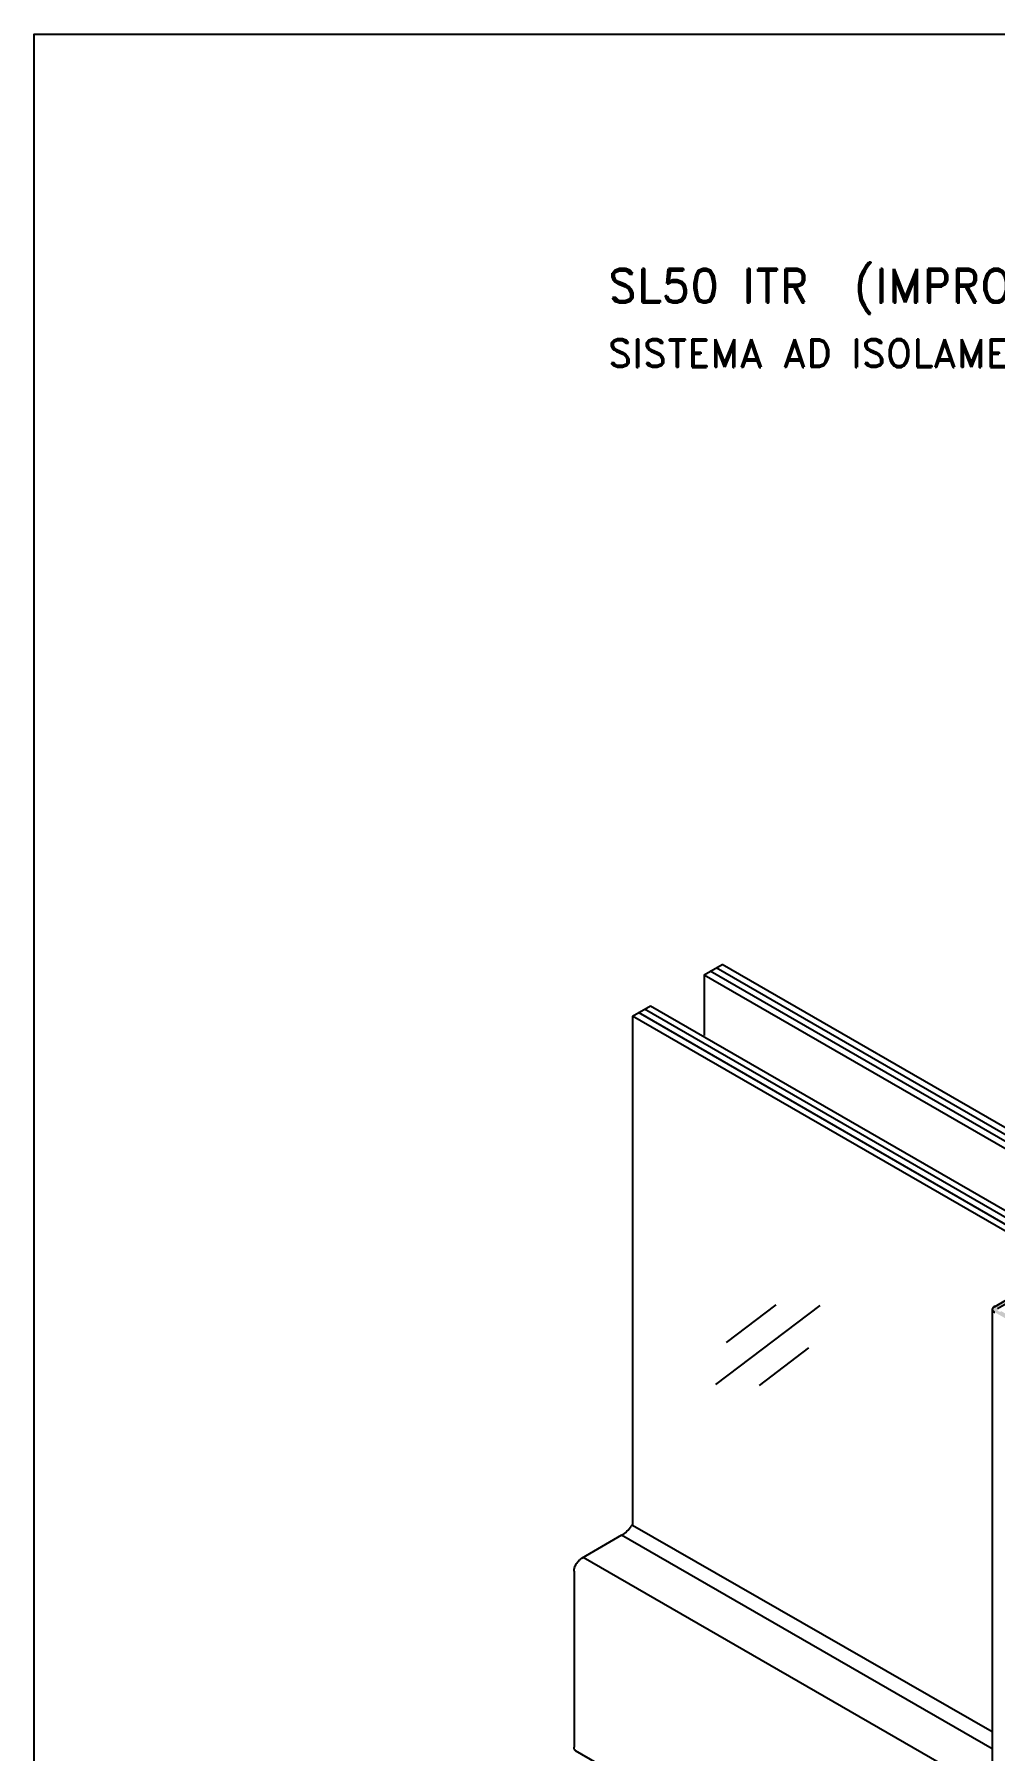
# Model space of a CAD drawing. Extents: x 0 to 4131, y -1600 to 527.
# Drawn here: x 0 to 85.6, y -1135.9 to -983 of the extents above; entities that cross this region are included whole.
import ezdxf

# ---------------------------------------------------------------- set-up
doc = ezdxf.new("R2010")
doc.units = 0
doc.header["$LTSCALE"] = 7.5
doc.header["$MEASUREMENT"] = 0
for name, color, linetype in [('FILL', 8, 'CONTINUOUS'), ('FINE', 7, 'CONTINUOUS'), ('GOMMA', 3, 'CONTINUOUS'), ('MARCHIO', 7, 'CONTINUOUS'), ('TESTO', 2, 'CONTINUOUS'), ('TRATTEGGI', 140, 'CONTINUOUS')]:
    doc.layers.add(name, color=color, linetype=linetype)
doc.styles.add('ROMD', font='ROMAND', dxfattribs={"height": 3})

msp = doc.modelspace()

# ---------------------------------------------------------------- hatches: boundary and pattern name
at = {"layer": 'FILL'}
msp.add_hatch(color=256, dxfattribs=at).paths.add_polyline_path([(90.4888, -1093.8752), (90.4888, -1093.8609), (90.8086, -1093.6762), (90.7622, -1093.6495), (90.5055, -1093.5012), (85.5558, -1096.3589, 0.09986271), (85.3953, -1096.5083, 0.15685122), (85.3677, -1096.5942, 0.15685122), (85.3953, -1096.6802, 0.11338103), (85.5815, -1096.8444), (98.7017, -1104.4193, 0.067322), (98.9498, -1104.5153, 0.05875187), (99.3246, -1104.5595, 0.05875187), (99.6994, -1104.5153, 0.067322), (99.9475, -1104.4193), (104.6271, -1101.7176), (104.3116, -1101.5354), (103.9493, -1101.7446), (103.9493, -1101.732), (103.8596, -1101.6802, 0.26794919), (103.7065, -1101.6802), (103.5864, -1101.7496, 0.57735027), (103.5864, -1101.8556), (103.6717, -1101.9049), (99.3803, -1104.3825), (99.2113, -1104.3876), (99.0816, -1104.3229), (98.9995, -1104.2581), (98.9804, -1104.1516), (86.2007, -1096.7732), (86.1464, -1096.7852), (86.1104, -1096.7914), (86.0652, -1096.7967), (86.0185, -1096.7959), (85.9801, -1096.7901), (85.9425, -1096.7781), (85.9108, -1096.7574), (85.8836, -1096.7337), (85.8593, -1096.7058), (85.8399, -1096.6673), (85.8305, -1096.6143), (85.8349, -1096.5621)])

# ---------------------------------------------------------------- linework, layer by layer
at = {"layer": 'FINE'}
for p, q in [((69.9925, -1096.2384), (60.6998, -1103.3052)), ((66.0761, -1096.1881), (61.6663, -1099.5416)), ((85.3681, -1096.6055), (85.3681, -1204.6319)), ((68.9946, -1100.0258), (64.5848, -1103.3794)), ((85.3681, -1139.7074), (48.9146, -1118.7038)), ((48.1048, -1119.9253), (48.1048, -1135.5933)), ((85.3681, -1157.326), (48.2245, -1135.9138))]:
    msp.add_line(p, q, dxfattribs=at)
for points in [[(85.5558, -1096.3589), (90.5055, -1093.5012), (90.821, -1093.6834), (85.8349, -1096.5621)], [(85.3681, -1135.7504), (52.3414, -1116.7253), (48.7577, -1118.7944)]]:
    msp.add_lwpolyline(points, dxfattribs=at)
for points in [[(85.5858, -1096.3416, 0.00499475), (85.5686, -1096.3513, 0.10661705), (85.3953, -1096.5083, 0.15685122), (85.3677, -1096.5942, 0.15685122), (85.3953, -1096.6802, 0.10661705), (85.5686, -1096.8371, 0.00499475), (85.5858, -1096.8469, 0.05875187)], [(48.1048, -1119.9253, -0.00668319), (48.1046, -1119.9104, -0.07234108), (48.1457, -1119.6277, -0.05875187), (48.2948, -1119.2811, -0.05875187), (48.5205, -1118.9786, -0.07234108), (48.7448, -1118.8016, -0.00668319), (48.7577, -1118.7944, -0.15685122)], [(48.2245, -1135.9138, -0.01908894), (48.2145, -1135.9086, -0.15685122), (48.1539, -1135.8416, -0.10661705), (48.1046, -1135.6131, -0.00499475), (48.1048, -1135.5933, -0.05875187)]]:
    msp.add_lwpolyline(points, format="xyb", dxfattribs=at)
at = {"layer": 'GOMMA'}
msp.add_line((53.3076, -1115.8201), (85.3681, -1134.1982), dxfattribs=at)
for centre, major_axis, ratio, start_param, end_param in [((51.0001, -1114.48), (1.8494, 1.8494), 1, 4.4654702, 4.92391391), ((53.2592, -1115.9227), (0.0571, 0.0989), 0.57735027, -0.05861175, 1.67178599)]:
    msp.add_ellipse(centre, major_axis=major_axis, ratio=ratio, start_param=start_param, end_param=end_param, dxfattribs=at)
at = {"layer": 'MARCHIO'}
msp.add_lwpolyline([(0, -1280), (0, -983), (210, -983), (210, -1280)], close=True, dxfattribs=at)
at = {"layer": 'TRATTEGGI'}
for p, q in [((59.7046, -1066.7812), (61.3009, -1065.8596)), ((59.7046, -1066.7812), (102.0182, -1091.211)), ((102.5503, -1090.9038), (60.2367, -1066.474)), ((103.0824, -1090.5966), (60.7688, -1066.1668)), ((103.6145, -1090.2894), (61.3009, -1065.8596)), ((53.3196, -1070.4676), (54.9159, -1069.546)), ((96.1653, -1094.5902), (53.8517, -1070.1604)), ((96.6974, -1094.283), (54.3838, -1069.8532)), ((54.9159, -1069.546), (97.2294, -1093.9758)), ((53.3196, -1070.4676), (53.3196, -1115.8259)), ((95.6332, -1094.8974), (53.3196, -1070.4676))]:
    msp.add_line(p, q, dxfattribs=at)
at = {"layer": 'TRATTEGGI', "extrusion": (0, 0, -1)}
msp.add_line((59.7046, -1066.7812), (59.7046, -1072.2114), dxfattribs=at)

# ---------------------------------------------------------------- texts
at = {"layer": 'TESTO', "style": 'ROMD'}
for s, height, p in [('SL50 ITR  (IMPROVED THERMAL RESISTANCE)', 3, (51.1277, -1006.9031)), ('SISTEMA AD ISOLAMENTO TERMICO MIGLIORATO', 2.5, (51.1277, -1012.6597))]:
    msp.add_text(s, height=height, dxfattribs=at).set_placement(p)

doc.saveas('drawing.dxf')
